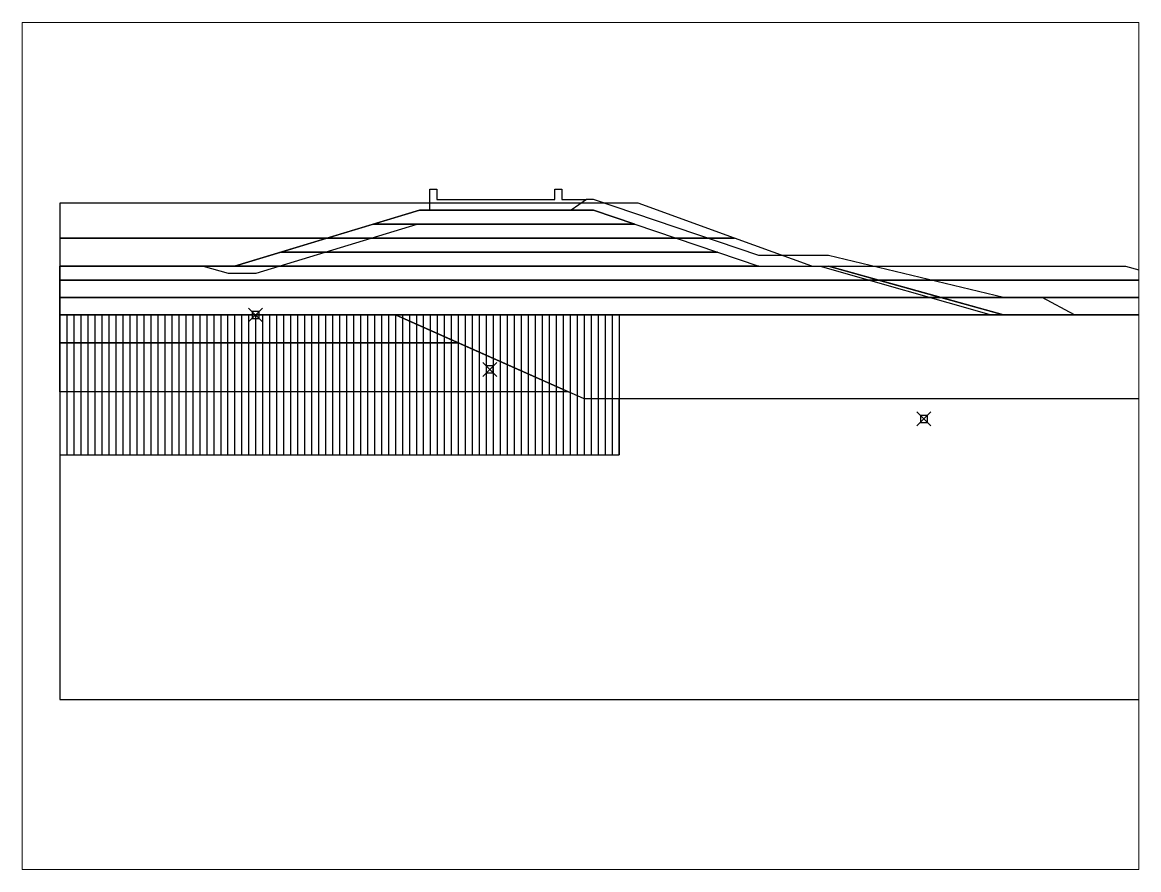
# Paper-space layout 'Layout1' of a CAD drawing. Header units: metres. Extents: x 26 to 231, y 20 to 176.
# The model-space entities are those that its viewports show. They can reach past a viewport. Long polylines and large blocks are cut down to what shows.
import ezdxf

# ---------------------------------------------------------------- set-up
doc = ezdxf.new("R2010")
doc.units = ezdxf.units.M
doc.header["$LTSCALE"] = 0.1
doc.header["$PDMODE"] = 67
doc.layers.get('0').update_dxf_attribs({"plot": 0})
for name, color, linetype, plot in [('curve_node', 151, 'Continuous', False), ('curve_stresspoint', 211, 'Continuous', False), ('fill', 100, 'Continuous', False), ('pvd', 101, 'Continuous', False), ('soil_replacement', 6, 'Continuous', False), ('volume_profile', 4, 'Continuous', False), ('waterboundary_closed', 6, 'Continuous', False)]:
    doc.layers.add(name, color=color, linetype=linetype, plot=plot)

msp = doc.modelspace()

# ---------------------------------------------------------------- linework, layer by layer
msp.add_lwpolyline([(0, -50), (250, -50), (250, 5), (0, 5)], close=True)
at = {"layer": 'curve_node', "ltscale": 0.1}
msp.add_point((28, 5), dxfattribs=at)
at = {"layer": 'curve_stresspoint', "ltscale": 0.1}
for p in [(61.5, -2.78), (123.64, -9.86)]:
    msp.add_point(p, dxfattribs=at)
at = {"layer": 'fill', "ltscale": 0.1}
for p, q in [((51.43, 20), (25, 12)), ((25, 12), (0, 12)), ((0, 6), (0, 12)), ((100, 12), (110, 12)), ((135, 5), (110, 12)), ((0, 5), (0, 6))]:
    msp.add_line(p, q, dxfattribs=at)
at = {"layer": 'fill', "color": 2, "ltscale": 0.1}
for points in [[(0, 16), (96.55, 16), (82.76, 21), (0, 21), (0, 16)], [(0, 12), (107.57, 12), (96.55, 16), (0, 16), (0, 12)]]:
    msp.add_lwpolyline(points, dxfattribs=at)
at = {"layer": 'fill', "ltscale": 0.1}
for points in [[(44.82, 18), (51.43, 20), (76.33, 20), (82.25, 18), (44.82, 18)], [(38.21, 16), (44.82, 18), (82.25, 18), (88.17, 16), (38.21, 16)], [(31.61, 14), (38.21, 16), (88.17, 16), (94.08, 14), (31.61, 14)], [(25, 12), (31.61, 14), (94.08, 14), (100, 12), (25, 12)], [(0, 10), (0, 12), (110, 12), (117.14, 10), (0, 10)], [(117.14, 10), (110, 12), (152.5, 12), (159.64, 10), (117.14, 10)], [(0, 7.5), (0, 10), (117.14, 10), (126.07, 7.5), (0, 7.5)], [(126.07, 7.5), (117.14, 10), (159.64, 10), (168.57, 7.5), (126.07, 7.5)], [(0, 5), (0, 7.5), (126.07, 7.5), (135, 5), (8.93, 5)], [(135, 5), (126.07, 7.5), (168.57, 7.5), (177.5, 5), (135, 5)]]:
    msp.add_lwpolyline(points, dxfattribs=at)
at = {"layer": 'pvd'}
for p, q in [((1, 5), (1, -15)), ((2, 5), (2, -15)), ((3, 5), (3, -15)), ((4, 5), (4, -15)), ((5, 5), (5, -15)), ((6, 5), (6, -15)), ((7, 5), (7, -15)), ((8, 5), (8, -15)), ((9, 5), (9, -15)), ((10, 5), (10, -15)), ((11, 5), (11, -15)), ((12, 5), (12, -15)), ((13, 5), (13, -15)), ((14, 5), (14, -15)), ((15, 5), (15, -15)), ((16, 5), (16, -15)), ((17, 5), (17, -15)), ((18, 5), (18, -15)), ((19, 5), (19, -15)), ((20, 5), (20, -15)), ((21, 5), (21, -15)), ((22, 5), (22, -15)), ((23, 5), (23, -15)), ((24, 5), (24, -15)), ((25, 5), (25, -15)), ((26, 5), (26, -15)), ((27, 5), (27, -15)), ((28, 5), (28, -15)), ((29, 5), (29, -15)), ((30, 5), (30, -15)), ((31, 5), (31, -15)), ((32, 5), (32, -15)), ((33, 5), (33, -15)), ((34, 5), (34, -15)), ((35, 5), (35, -15)), ((36, 5), (36, -15)), ((37, 5), (37, -15)), ((38, 5), (38, -15)), ((39, 5), (39, -15)), ((40, 5), (40, -15)), ((41, 5), (41, -15)), ((42, 5), (42, -15)), ((43, 5), (43, -15)), ((44, 5), (44, -15)), ((45, 5), (45, -15)), ((46, 5), (46, -15)), ((47, 5), (47, -15)), ((48, 5), (48, -15)), ((49, 5), (49, -15)), ((50, 5), (50, -15)), ((51, 5), (51, -15)), ((52, 5), (52, -15)), ((53, 5), (53, -15)), ((54, 5), (54, -15)), ((55, 5), (55, -15)), ((56, 5), (56, -15)), ((57, 5), (57, -15)), ((58, 5), (58, -15)), ((59, 5), (59, -15)), ((60, 5), (60, -15)), ((61, 5), (61, -15)), ((62, 5), (62, -15)), ((63, 5), (63, -15)), ((64, 5), (64, -15)), ((65, 5), (65, -15)), ((66, 5), (66, -15)), ((67, 5), (67, -15)), ((68, 5), (68, -15)), ((69, 5), (69, -15)), ((70, 5), (70, -15)), ((71, 5), (71, -15)), ((72, 5), (72, -15)), ((73, 5), (73, -15)), ((74, 5), (74, -15)), ((75, 5), (75, -15)), ((76, 5), (76, -15)), ((77, 5), (77, -15)), ((78, 5), (78, -15)), ((79, 5), (79, -15)), ((80, 5), (80, -15))]:
    msp.add_line(p, q, dxfattribs=at)
at = {"layer": 'soil_replacement', "ltscale": 0.1}
for points in [[(20.49, 12), (24.07, 11), (28.07, 11), (51.14, 18), (82.25, 18), (76.33, 20), (51.43, 20), (25, 12)], [(0, 5), (48, 5), (57, 1), (0, 1)], [(157.2, -7), (75, -7), (48, 5), (184, 5)], [(0, 1), (57, 1), (72.75, -6), (0, -6)], [(0, -15), (80, -15), (80, -7), (75, -7), (72.75, -6), (0, -6)]]:
    msp.add_lwpolyline(points, close=True, dxfattribs=at)
at = {"layer": 'volume_profile', "ltscale": 0.1}
for p, q in [((75.33, 21.5), (73.15, 20)), ((57.73, 20), (51.43, 20))]:
    msp.add_line(p, q, dxfattribs=at)
for points in [[(73.15, 20), (52.93, 20), (52.93, 23), (53.93, 23), (53.93, 21.5), (70.83, 21.5), (70.83, 23), (71.83, 23), (71.83, 21.5), (75.33, 21.5)], [(73.15, 20), (76.33, 20), (100, 12), (108.79, 12), (133.25, 5), (145.2, 5), (140.56, 7.5), (135, 7.5), (110, 13.5), (100, 13.5), (76.33, 21.5), (75.33, 21.5)]]:
    msp.add_lwpolyline(points, close=True, dxfattribs=at)
at = {"layer": 'waterboundary_closed', "ltscale": 0.1}
for p, q in [((0, 21), (0, -50)), ((0, -50), (250, -50))]:
    msp.add_line(p, q, dxfattribs=at)

psp = doc.layouts.get("Layout1")

# ---------------------------------------------------------------- viewports
at = {"layer": '0', "view_target_point": (45000, 25000)}
psp.add_viewport(center=(128.5, 97.5), size=(205.6, 156), view_center_point=(-44925.51, -25013.74), view_height=121.2066, dxfattribs=at)

doc.saveas('drawing.dxf')
